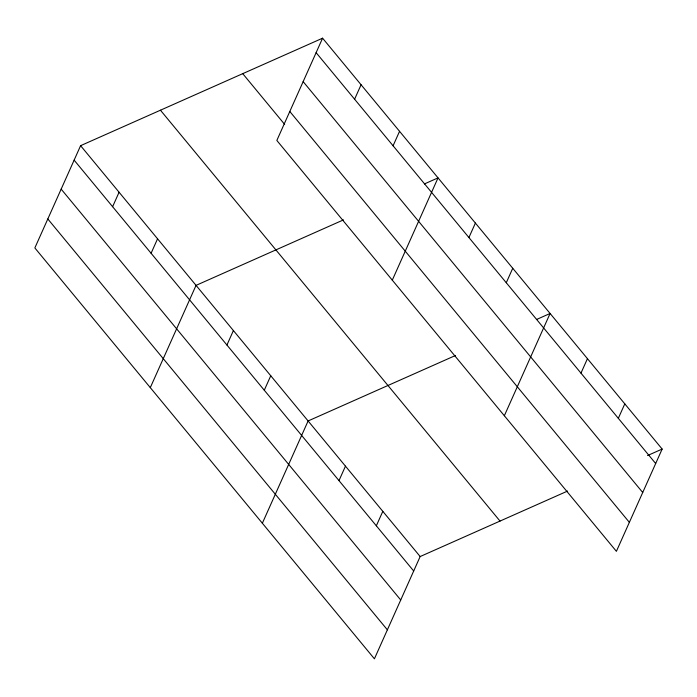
<?xml version="1.0" encoding="UTF-8"?>
<svg xmlns="http://www.w3.org/2000/svg" width="697" height="697" viewBox="0 0 697 697"><rect width="100%" height="100%" fill="white"/><g stroke="black" fill="none" stroke-linecap="round" stroke-linejoin="round"><path stroke-width="1.05" d="M322.589 38.187L276.84 140.454L616.401 551.327L662.15 449.06L322.589 38.187L80.599 145.673L34.85 247.94L374.411 658.813L420.16 556.546L567.602 491.054M112.609 206.704L119.082 192.241M151.092 253.264L157.566 238.801M150.299 387.637L196.049 285.369L343.49 219.877M226.934 345.024L233.399 330.57M354.599 99.218L361.072 84.755M264.285 390.224L270.75 375.761M393.082 145.778L399.555 131.324M262.36 523.22L308.109 420.953L455.542 355.47M392.289 280.15L438.038 177.883L424.403 183.938M338.986 480.616L345.459 466.154M468.924 237.546L475.389 223.084M376.336 525.808L382.81 511.345M506.275 282.738L512.739 268.275M504.349 415.734L550.09 313.476L536.463 319.531M580.976 373.13L587.449 358.667M618.326 418.322L624.8 403.859M647.539 455.55L662.15 449.06M316.116 52.65L655.677 463.522M303.151 81.627L642.721 492.5M289.804 111.476L629.365 522.349M242.73 73.655L284.646 124.38M160.449 110.204L500.019 521.077M80.599 145.673L420.16 556.546M74.126 160.136L413.696 571.009M61.162 189.114L400.731 599.986M47.814 218.963L387.375 629.835"/></g></svg>
